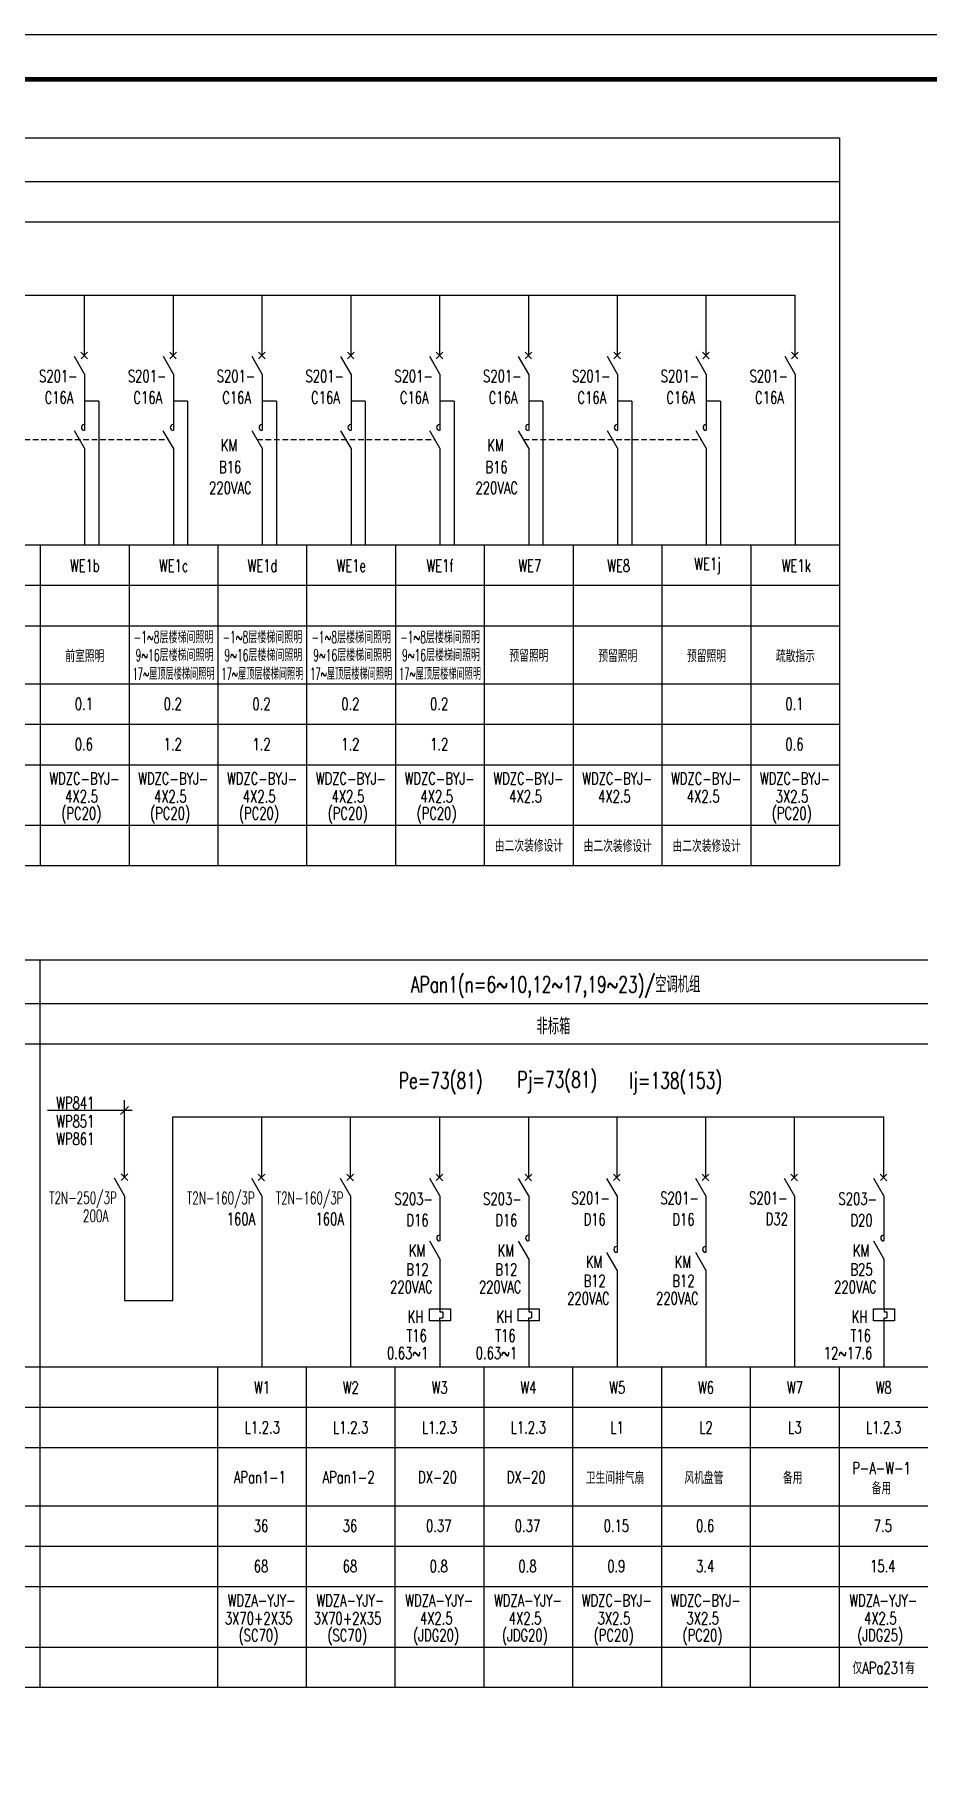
# Model space of a CAD drawing. Extents: x 1980812 to 2226895, y -554123 to 281606.
# Drawn here: x 2160465 to 2180374, y 243156 to 281606 of the extents above; entities that cross this region are included whole.
import ezdxf
from ezdxf.enums import TextEntityAlignment as Align

# ---------------------------------------------------------------- set-up
doc = ezdxf.new("R2010")
doc.units = 0
doc.header["$LTSCALE"] = 1000
doc.header["$MEASUREMENT"] = 0
doc.linetypes.add('HIDDEN', pattern=[0.375, 0.25, -0.125])
for name, color, linetype in [('DQ1', 1, 'Continuous'), ('DQ2', 2, 'Continuous'), ('DQ7', 7, 'Continuous'), ('TK', 1, 'Continuous')]:
    doc.layers.add(name, color=color, linetype=linetype)
doc.styles.add('D8', font='txtw.shx', dxfattribs={"width": 0.7, "bigfont": 'hztxtw.shx'})

# ---------------------------------------------------------------- blocks, each defined once
blk = doc.blocks.new('tu kuang A1 A')
at = {"layer": 'TK'}
blk.add_lwpolyline([(0, 59400), (84100, 59400), (84100, 0), (0, 0)], close=True, dxfattribs=at)
at = {"layer": 'TK', "const_width": 100}
blk.add_lwpolyline([(83100, 1000), (83100, 58400), (2500, 58400), (2500, 1000)], close=True, dxfattribs=at)

msp = doc.modelspace()

# ---------------------------------------------------------------- linework, layer by layer
at = {"layer": 'DQ1'}
for p, q in [((2130253.3, 279302.6), (2178413.2, 279302.6)), ((2178413.2, 279302.6), (2178413.2, 263086)), ((2161583.2, 274037.9), (2161358.2, 274427.7)), ((2161501, 274524.2), (2161646.6, 274376.4)), ((2161502.3, 274380), (2161650.1, 274525.5)), ((2163563.2, 274037.9), (2163338.2, 274427.7)), ((2163481, 274524.2), (2163626.6, 274376.4)), ((2163482.3, 274380), (2163630.1, 274525.5)), ((2165543.2, 274037.9), (2165318.2, 274427.7)), ((2165461, 274524.2), (2165606.6, 274376.4)), ((2165462.3, 274380), (2165610.1, 274525.5)), ((2167523.2, 274037.9), (2167298.2, 274427.7)), ((2167441, 274524.2), (2167586.6, 274376.4)), ((2167442.3, 274380), (2167590.1, 274525.5)), ((2169503.2, 274037.9), (2169278.2, 274427.7)), ((2169421, 274524.2), (2169566.6, 274376.4)), ((2169422.3, 274380), (2169570.1, 274525.5)), ((2171483.2, 274037.9), (2171258.2, 274427.7)), ((2171401, 274524.2), (2171546.6, 274376.4)), ((2171402.3, 274380), (2171550.1, 274525.5)), ((2173463.2, 274037.9), (2173238.2, 274427.7)), ((2173381, 274524.2), (2173526.6, 274376.4)), ((2173382.3, 274380), (2173530.1, 274525.5)), ((2175443.2, 274037.9), (2175218.2, 274427.7)), ((2175361, 274524.2), (2175506.6, 274376.4)), ((2175362.3, 274380), (2175510.1, 274525.5)), ((2177423.2, 274037.9), (2177198.2, 274427.7)), ((2177341.1, 274524.2), (2177486.6, 274376.4)), ((2177342.3, 274380), (2177490.1, 274525.5)), ((2161583.2, 272383.7), (2161357.7, 272774.2)), ((2163563.2, 272383.7), (2163337.7, 272774.2)), ((2165543.2, 272383.7), (2165317.7, 272774.2)), ((2167523.2, 272383.7), (2167297.7, 272774.2)), ((2169503.2, 272383.7), (2169277.7, 272774.2)), ((2171483.2, 272383.7), (2171257.7, 272774.2)), ((2173463.2, 272383.7), (2173237.7, 272774.2)), ((2175443.2, 272383.7), (2175217.7, 272774.2)), ((2130253.3, 263086), (2178413.2, 263086)), ((2130242.7, 260982.8), (2160582.5, 260982.8)), ((2160582.5, 260982.8), (2180382.5, 260982.8)), ((2162472.5, 255720.7), (2162247.5, 256110.4)), ((2162399.8, 256207), (2162545.3, 256059.2)), ((2162401, 256062.7), (2162548.9, 256208.2)), ((2165532.5, 255718.1), (2165307.5, 256107.9)), ((2165450.4, 256204.4), (2165596, 256056.6)), ((2165451.7, 256060.2), (2165599.5, 256205.7)), ((2167512.5, 255718.1), (2167287.5, 256107.9)), ((2167430.4, 256204.4), (2167576, 256056.6)), ((2167431.7, 256060.2), (2167579.5, 256205.7)), ((2169504.2, 255718.1), (2169279.2, 256107.9)), ((2169422.1, 256204.4), (2169567.7, 256056.6)), ((2169423.4, 256060.2), (2169571.2, 256205.7)), ((2171484.2, 255718.1), (2171259.2, 256107.9)), ((2171402.1, 256204.4), (2171547.7, 256056.6)), ((2171403.4, 256060.2), (2171551.2, 256205.7)), ((2173452.5, 255718.1), (2173227.5, 256107.9)), ((2173370.4, 256204.4), (2173516, 256056.6)), ((2173371.7, 256060.2), (2173519.5, 256205.7)), ((2175432.5, 255718.1), (2175207.5, 256107.9)), ((2175350.4, 256204.4), (2175496, 256056.6)), ((2175351.7, 256060.2), (2175499.5, 256205.7)), ((2177412.5, 255718.1), (2177187.5, 256107.9)), ((2177330.4, 256204.4), (2177476, 256056.6)), ((2177331.7, 256060.2), (2177479.5, 256205.7)), ((2179404.2, 255718.1), (2179179.2, 256107.9)), ((2179322.1, 256204.4), (2179467.7, 256056.6)), ((2179323.4, 256060.2), (2179471.2, 256205.7)), ((2169504.2, 254317.5), (2169279.2, 254707.2)), ((2171484.2, 254317.5), (2171259.2, 254707.2)), ((2179404.2, 254317.5), (2179179.2, 254707.2)), ((2173452.5, 254063.9), (2173227.1, 254454.4)), ((2175432.5, 254063.9), (2175207.1, 254454.4)), ((2169271.9, 253200.8), (2169738, 253200.8)), ((2169271.9, 252930.8), (2169271.9, 253200.8)), ((2169504.6, 253200.8), (2169504.6, 253132.1)), ((2169504.6, 253132.1), (2169569.2, 253132.1)), ((2169504.6, 253002.9), (2169569.2, 253002.9)), ((2169504.6, 252922.1), (2169504.6, 253002.9)), ((2169569.2, 253132.1), (2169569.2, 253002.9)), ((2169569.2, 253072.9), (2169569.2, 253072.9)), ((2169738, 253200.8), (2169738, 252930.8)), ((2171251.9, 253200.8), (2171718, 253200.8)), ((2171251.9, 252930.8), (2171251.9, 253200.8)), ((2171484.6, 253200.8), (2171484.6, 253132.1)), ((2171484.6, 253132.1), (2171549.2, 253132.1)), ((2171484.6, 253002.9), (2171549.2, 253002.9)), ((2171484.6, 252922.1), (2171484.6, 253002.9)), ((2171549.2, 253132.1), (2171549.2, 253002.9)), ((2171549.2, 253072.9), (2171549.2, 253072.9)), ((2171718, 253200.8), (2171718, 252930.8)), ((2179171.9, 253200.8), (2179638, 253200.8)), ((2179171.9, 252930.8), (2179171.9, 253200.8)), ((2179404.6, 253200.8), (2179404.6, 253132.1)), ((2179404.6, 253132.1), (2179469.2, 253132.1)), ((2179404.6, 253002.9), (2179469.2, 253002.9)), ((2179404.6, 252922.1), (2179404.6, 253002.9)), ((2179469.2, 253132.1), (2179469.2, 253002.9)), ((2179469.2, 253072.9), (2179469.2, 253072.9)), ((2179638, 253200.8), (2179638, 252930.8)), ((2169738, 252930.8), (2169271.9, 252930.8)), ((2171718, 252930.8), (2171251.9, 252930.8)), ((2179638, 252930.8), (2179171.9, 252930.8)), ((2130242.7, 244766.2), (2160582.5, 244766.2)), ((2160582.5, 244766.2), (2180382.5, 244766.2))]:
    msp.add_line(p, q, dxfattribs=at)
for centre, radius in [((2161576, 272846.2), 65.1), ((2163556, 272846.2), 65.1), ((2165536, 272846.2), 65.1), ((2167516, 272846.2), 65.1), ((2169496, 272846.2), 65.1), ((2171476, 272846.2), 65.1), ((2173456, 272846.2), 65.1), ((2175436, 272846.2), 65.1), ((2169497.1, 254779.1), 65), ((2171477.1, 254779.1), 65), ((2173445.4, 254526.4), 65.1), ((2175425.4, 254526.4), 65.1), ((2179397.1, 254779.1), 65)]:
    msp.add_arc(centre, radius, 90, 270, dxfattribs=at)
at = {"layer": 'DQ2'}
for p, q in [((2157678.5, 275799.1), (2177423.2, 275799.1)), ((2161583.2, 274450.4), (2161583.2, 275799.1)), ((2163563.2, 274450.4), (2163563.2, 275799.1)), ((2165543.2, 274450.4), (2165543.2, 275799.1)), ((2167523.2, 274450.4), (2167523.2, 275799.1)), ((2169503.2, 274450.4), (2169503.2, 275799.1)), ((2171483.2, 274450.4), (2171483.2, 275799.1)), ((2173463.2, 274450.4), (2173463.2, 275799.1)), ((2175443.2, 274450.4), (2175443.2, 275799.1)), ((2177423.2, 274450.4), (2177423.2, 275799.1)), ((2161583.2, 274037.9), (2161583.2, 272776.6)), ((2163563.2, 274037.9), (2163563.2, 272776.6)), ((2165543.2, 274037.9), (2165543.2, 272776.6)), ((2167523.2, 274037.9), (2167523.2, 272776.6)), ((2169503.2, 274037.9), (2169503.2, 272776.6)), ((2171483.2, 274037.9), (2171483.2, 272776.6)), ((2173463.2, 274037.9), (2173463.2, 272776.6)), ((2175443.2, 274037.9), (2175443.2, 272776.6)), ((2177423.2, 274037.9), (2177423.2, 270228)), ((2161899.5, 273434.9), (2161583.2, 273434.9)), ((2161899.5, 273434.9), (2161899.5, 270228)), ((2163879.5, 273434.9), (2163563.2, 273434.9)), ((2163879.5, 273434.9), (2163879.5, 270228)), ((2165859.5, 273434.9), (2165543.2, 273434.9)), ((2165859.5, 273434.9), (2165859.5, 270228)), ((2167839.5, 273434.9), (2167523.2, 273434.9)), ((2167839.5, 273434.9), (2167839.5, 270228)), ((2169819.5, 273434.9), (2169503.2, 273434.9)), ((2169819.5, 273434.9), (2169819.5, 270228)), ((2171799.5, 273434.9), (2171483.2, 273434.9)), ((2171799.5, 273434.9), (2171799.5, 270228)), ((2173779.5, 273434.9), (2173463.2, 273434.9)), ((2173779.5, 273434.9), (2173779.5, 270228)), ((2175759.5, 273434.9), (2175443.2, 273434.9)), ((2175759.5, 273434.9), (2175759.5, 270228)), ((2161583.2, 272383.7), (2161583.2, 270228)), ((2163563.2, 272383.7), (2163563.2, 270228)), ((2165543.2, 272383.7), (2165543.2, 270228)), ((2167523.2, 272383.7), (2167523.2, 270228)), ((2169503.2, 272383.7), (2169503.2, 270228)), ((2171483.2, 272383.7), (2171483.2, 270228)), ((2173463.2, 272383.7), (2173463.2, 270228)), ((2175443.2, 272383.7), (2175443.2, 270228)), ((2162472.5, 256134.9), (2162472.5, 257853.5)), ((2163552.5, 257479.3), (2179404.2, 257479.3)), ((2163552.5, 253386.6), (2163552.5, 257479.3)), ((2165532.5, 256130.6), (2165532.5, 257479.3)), ((2167512.5, 256130.6), (2167512.5, 257479.3)), ((2169504.2, 256130.6), (2169504.2, 257479.3)), ((2171484.2, 256130.6), (2171484.2, 257479.3)), ((2173452.5, 256130.6), (2173452.5, 257479.3)), ((2175432.5, 256130.6), (2175432.5, 257479.3)), ((2177412.5, 256130.6), (2177412.5, 257479.3)), ((2179404.2, 256130.6), (2179404.2, 257479.3)), ((2162472.5, 255720.7), (2162472.5, 253384.1)), ((2165532.5, 255718.1), (2165532.5, 251908.2)), ((2167512.5, 255718.1), (2167512.5, 251908.2)), ((2169504.2, 255718.1), (2169504.2, 254714.1)), ((2171484.2, 255718.1), (2171484.2, 254714.1)), ((2173452.5, 255718.1), (2173452.5, 254456.8)), ((2175432.5, 255718.1), (2175432.5, 254456.8)), ((2177412.5, 255718.1), (2177412.5, 251908.2)), ((2179404.2, 255718.1), (2179404.2, 254714.1)), ((2169504.2, 254317.5), (2169504.2, 253200.8)), ((2171484.2, 254317.5), (2171484.2, 253200.8)), ((2179404.2, 254317.5), (2179404.2, 253200.8)), ((2173452.5, 254063.9), (2173452.5, 251908.2)), ((2175432.5, 254063.9), (2175432.5, 251908.2)), ((2162472.5, 253384.1), (2163552.9, 253384.1)), ((2169504.2, 252930.8), (2169504.2, 251908.2)), ((2171484.2, 252930.8), (2171484.2, 251908.2)), ((2179404.2, 252930.8), (2179404.2, 251908.2))]:
    msp.add_line(p, q, dxfattribs=at)
at = {"layer": 'DQ7'}
for p, q in [((2130253.3, 278328), (2178413.2, 278328)), ((2130253.3, 277428), (2178413.2, 277428)), ((2130253.3, 270228), (2178413.2, 270228)), ((2160593.2, 270228), (2160593.2, 263086)), ((2162573.2, 270228), (2162573.2, 263086)), ((2164553.2, 270228), (2164553.2, 263086)), ((2166533.2, 270228), (2166533.2, 263086)), ((2168513.2, 270228), (2168513.2, 263086)), ((2170493.2, 270228), (2170493.2, 263086)), ((2172473.2, 270228), (2172473.2, 263086)), ((2174453.2, 270228), (2174453.2, 263086)), ((2176433.2, 270228), (2176433.2, 263086)), ((2130253.3, 269328), (2178413.2, 269328)), ((2130253.3, 268428), (2178413.2, 268428)), ((2130253.3, 267130.1), (2178413.2, 267130.1)), ((2130253.3, 266230.1), (2178413.2, 266230.1)), ((2130253.3, 265330.1), (2178413.2, 265330.1)), ((2130253.3, 263980.1), (2178413.2, 263980.1)), ((2160582.5, 260982.8), (2160582.5, 244766.2)), ((2160582.5, 260982.8), (2160582.5, 244766.2)), ((2130242.7, 260008.2), (2160582.5, 260008.2)), ((2160582.5, 260008.2), (2180382.5, 260008.2)), ((2130242.7, 259108.2), (2160582.5, 259108.2)), ((2160582.5, 259108.2), (2180382.5, 259108.2)), ((2162641.1, 257622.4), (2160752.6, 257622.4)), ((2130242.7, 251908.2), (2160582.5, 251908.2)), ((2160582.5, 251908.2), (2180382.5, 251908.2)), ((2164542.5, 251908.2), (2164542.5, 244766.2)), ((2166522.5, 251908.2), (2166522.5, 244766.2)), ((2168502.5, 251908.2), (2168502.5, 244766.2)), ((2170482.5, 251908.2), (2170482.5, 244766.2)), ((2172462.5, 251908.2), (2172462.5, 244766.2)), ((2174442.5, 251908.2), (2174442.5, 244766.2)), ((2176422.5, 251908.2), (2176422.5, 244766.2)), ((2178402.5, 251908.2), (2178402.5, 244766.2)), ((2130242.7, 251008.2), (2160582.5, 251008.2)), ((2160582.5, 251008.2), (2180382.5, 251008.2)), ((2130242.7, 250108.2), (2160582.5, 250108.2)), ((2160582.5, 250108.2), (2180382.5, 250108.2)), ((2130242.7, 248810.3), (2160582.5, 248810.3)), ((2160582.5, 248810.3), (2180382.5, 248810.3)), ((2130242.7, 247910.3), (2160582.5, 247910.3)), ((2160582.5, 247910.3), (2180382.5, 247910.3)), ((2130242.7, 247010.3), (2160582.5, 247010.3)), ((2160582.5, 247010.3), (2180382.5, 247010.3)), ((2130242.7, 245660.3), (2160582.5, 245660.3)), ((2160582.5, 245660.3), (2180382.5, 245660.3))]:
    msp.add_line(p, q, dxfattribs=at)
at = {"layer": 'DQ7', "linetype": 'HIDDEN', "ltscale": 0.5}
for p, q in [((2159490.4, 272578.9), (2163450.4, 272578.9)), ((2165430.4, 272578.9), (2169390.4, 272578.9)), ((2171370.4, 272578.9), (2175330.4, 272578.9))]:
    msp.add_line(p, q, dxfattribs=at)
at = {"layer": 'DQ7', "color": 7}
msp.add_line((2162382.5, 257532.4), (2162562.5, 257712.4), dxfattribs=at)

# ---------------------------------------------------------------- block references
at = {"layer": 'DQ2'}
msp.add_blockref('tu kuang A1 A', (2124322.8, 222205.6), dxfattribs=at)

# ---------------------------------------------------------------- texts
at = {"layer": 'DQ7', "style": 'D8'}
for s, height, width, p in [('S201-', 270, 0.7, (2161426, 273856)), ('S201-', 270, 0.7, (2163406, 273856)), ('S201-', 270, 0.7, (2165386, 273856)), ('S201-', 270, 0.7, (2167366, 273856)), ('S201-', 270, 0.7, (2169346, 273856)), ('S201-', 270, 0.7, (2171326, 273856)), ('S201-', 270, 0.7, (2173306, 273856)), ('S201-', 270, 0.7, (2175286, 273856)), ('S201-', 270, 0.7, (2177266, 273856)), ('C16A', 270, 0.7, (2161330.9, 273378.3)), ('C16A', 270, 0.7, (2163310.9, 273378.3)), ('C16A', 270, 0.7, (2165290.9, 273378.3)), ('C16A', 270, 0.7, (2167270.9, 273378.3)), ('C16A', 270, 0.7, (2169250.9, 273378.3)), ('C16A', 270, 0.7, (2171230.9, 273378.3)), ('C16A', 270, 0.7, (2173210.9, 273378.3)), ('C16A', 270, 0.7, (2175190.9, 273378.3)), ('C16A', 270, 0.7, (2177170.9, 273378.3)), ('220VAC', 270, 0.7, (2165305.5, 271365.6)), ('220VAC', 270, 0.7, (2171245.5, 271365.6)), ('T2N-250/3P', 270, 0.63, (2162302.4, 255541.3)), ('T2N-160/3P', 270, 0.63, (2165375.4, 255536.2)), ('T2N-160/3P', 270, 0.63, (2167355.4, 255536.2)), ('S203-', 270, 0.7, (2169347.1, 255518.7)), ('S203-', 270, 0.7, (2171327.1, 255518.7)), ('S201-', 270, 0.7, (2173295.4, 255536.2)), ('S201-', 270, 0.7, (2175275.4, 255536.2)), ('S201-', 270.01, 0.7, (2177255.4, 255536.2)), ('S203-', 270, 0.7, (2179247.1, 255518.7)), ('200A', 270, 0.63, (2162113.1, 255137.8)), ('160A', 270, 0.7, (2165382.7, 255069.7)), ('160A', 270, 0.7, (2167362.7, 255069.7)), ('D16', 270, 0.7, (2169251.9, 255041)), ('D16', 270, 0.7, (2171231.9, 255041)), ('D16', 270, 0.7, (2173200.2, 255058.5)), ('D16', 270, 0.7, (2175180.2, 255058.5)), ('D32', 270, 0.7, (2177262.7, 255069.7)), ('D20', 270, 0.7, (2179151.9, 255041)), ('KM', 270, 0.7, (2169174.8, 254366.1)), ('KM', 270, 0.7, (2171154.8, 254366.1)), ('KM', 270, 0.7, (2179074.8, 254366.1)), ('B12', 270, 0.7, (2169251.9, 253943)), ('B12', 270, 0.7, (2171231.9, 253943)), ('KM', 270, 0.7, (2173123.1, 254112.6)), ('KM', 270, 0.7, (2175103.1, 254112.6)), ('B25', 270, 0.7, (2179151.9, 253943)), ('220VAC', 270, 0.7, (2169341.5, 253554.2)), ('220VAC', 270, 0.7, (2171321.5, 253554.2)), ('B12', 270, 0.7, (2173200.2, 253689.4)), ('B12', 270, 0.7, (2175180.2, 253689.4)), ('220VAC', 270, 0.7, (2179241.5, 253554.2)), ('220VAC', 270, 0.7, (2173289.8, 253300.6)), ('220VAC', 270, 0.7, (2175269.8, 253300.6)), ('KH', 270, 0.7, (2169134.7, 252891.9)), ('KH', 270, 0.7, (2171114.7, 252891.9)), ('KH', 270, 0.7, (2179034.7, 252891.9)), ('T16', 270, 0.7, (2169211.8, 252468.8)), ('T16', 270, 0.7, (2171191.8, 252468.8)), ('T16', 270, 0.7, (2179111.8, 252468.8)), ('0.63~1', 270, 0.7, (2169246.1, 252080)), ('0.63~1', 270, 0.7, (2171226.1, 252080)), ('12~17.6', 270, 0.7, (2179146.1, 252080))]:
    msp.add_text(s, height=height, dxfattribs=dict(at, width=width)).set_placement(p, align=Align.RIGHT)
at = {"layer": 'DQ7', "style": 'D8', "width": 0.7}
for s, height, p in [('KM', 270, (2164619.4, 272315.4)), ('KM', 270, (2170559.4, 272315.4)), ('B16', 270, (2164579.7, 271827.1)), ('B16', 270, (2170519.7, 271827.1)), ('Pe=73(81)', 360, (2168589.2, 258109.5)), ('Pj=73(81)', 360, (2171230, 258133.2)), ('Ij=138(153)', 360, (2173723.7, 258109.5)), ('WP841', 270, (2160949.4, 257653)), ('WP851', 270, (2160949.4, 257244.7)), ('WP861', 270, (2160949.4, 256853.1))]:
    msp.add_text(s, height=height, dxfattribs=at).set_placement(p)
at = {"layer": 'DQ7', "style": 'D8'}
for s, width, p in [('WE1j', 0.7, (2175468.8, 269766.5)), ('WE1b', 0.7, (2161587.9, 269766.5)), ('WE1c', 0.7, (2163567.9, 269766.5)), ('WE1d', 0.7, (2165547.9, 269766.5)), ('WE1e', 0.7, (2167527.9, 269766.5)), ('WE1f', 0.7, (2169507.9, 269766.5)), ('WE7', 0.7, (2171508.8, 269766.5)), ('WE8', 0.7, (2173488.8, 269766.5)), ('WE1k', 0.7, (2177448.8, 269766.5)), ('-1~8\\M+5B2E3\\M+5C2A5\\M+5CCDD\\M+5BCE4\\M+5D5D5\\M+5C3F7', 0.55, (2163566.6, 268185.1)), ('-1~8\\M+5B2E3\\M+5C2A5\\M+5CCDD\\M+5BCE4\\M+5D5D5\\M+5C3F7', 0.55, (2165546.6, 268185.1)), ('-1~8\\M+5B2E3\\M+5C2A5\\M+5CCDD\\M+5BCE4\\M+5D5D5\\M+5C3F7', 0.55, (2167526.6, 268185.1)), ('-1~8\\M+5B2E3\\M+5C2A5\\M+5CCDD\\M+5BCE4\\M+5D5D5\\M+5C3F7', 0.55, (2169506.6, 268185.1)), ('\\M+5C7B0\\M+5CAD2\\M+5D5D5\\M+5C3F7', 0.7, (2161586.6, 267767)), ('9~16\\M+5B2E3\\M+5C2A5\\M+5CCDD\\M+5BCE4\\M+5D5D5\\M+5C3F7', 0.55, (2163588.6, 267785.5)), ('9~16\\M+5B2E3\\M+5C2A5\\M+5CCDD\\M+5BCE4\\M+5D5D5\\M+5C3F7', 0.55, (2165568.6, 267785.5)), ('9~16\\M+5B2E3\\M+5C2A5\\M+5CCDD\\M+5BCE4\\M+5D5D5\\M+5C3F7', 0.55, (2167548.6, 267785.5)), ('9~16\\M+5B2E3\\M+5C2A5\\M+5CCDD\\M+5BCE4\\M+5D5D5\\M+5C3F7', 0.55, (2169528.6, 267785.5)), ('\\M+5D4A4\\M+5C1F4\\M+5D5D5\\M+5C3F7', 0.7, (2171488.9, 267770.7)), ('\\M+5D4A4\\M+5C1F4\\M+5D5D5\\M+5C3F7', 0.7, (2173468.9, 267765.5)), ('\\M+5D4A4\\M+5C1F4\\M+5D5D5\\M+5C3F7', 0.7, (2175448.9, 267765.5)), ('\\M+5CAE8\\M+5C9A2\\M+5D6B8\\M+5CABE', 0.7, (2177428.9, 267765.5)), ('17~\\M+5CEDD\\M+5B6A5\\M+5B2E3\\M+5C2A5\\M+5CCDD\\M+5BCE4\\M+5D5D5\\M+5C3F7', 0.5, (2163566.6, 267370.1)), ('17~\\M+5CEDD\\M+5B6A5\\M+5B2E3\\M+5C2A5\\M+5CCDD\\M+5BCE4\\M+5D5D5\\M+5C3F7', 0.5, (2165546.6, 267370.1)), ('17~\\M+5CEDD\\M+5B6A5\\M+5B2E3\\M+5C2A5\\M+5CCDD\\M+5BCE4\\M+5D5D5\\M+5C3F7', 0.5, (2167526.6, 267370.1)), ('17~\\M+5CEDD\\M+5B6A5\\M+5B2E3\\M+5C2A5\\M+5CCDD\\M+5BCE4\\M+5D5D5\\M+5C3F7', 0.5, (2169506.6, 267370.1)), ('0.1', 0.7, (2161567.6, 266685.1)), ('0.2', 0.7, (2163547.6, 266685.1)), ('0.2', 0.7, (2165527.6, 266685.1)), ('0.2', 0.7, (2167507.6, 266685.1)), ('0.2', 0.7, (2169487.6, 266685.1)), ('0.1', 0.7, (2177407.6, 266685.1)), ('0.6', 0.7, (2161567.6, 265785.1)), ('1.2', 0.7, (2163547.6, 265785.1)), ('1.2', 0.7, (2165527.6, 265785.1)), ('1.2', 0.7, (2167507.6, 265785.1)), ('1.2', 0.7, (2169487.6, 265785.1)), ('0.6', 0.7, (2177407.6, 265785.1)), ('WDZC-BYJ-', 0.7, (2161578.8, 265022.1)), ('WDZC-BYJ-', 0.7, (2163558.8, 265022.1)), ('WDZC-BYJ-', 0.7, (2165538.8, 265022.1)), ('WDZC-BYJ-', 0.7, (2167518.8, 265022.1)), ('WDZC-BYJ-', 0.7, (2169498.8, 265022.1)), ('WDZC-BYJ-', 0.7, (2171478.8, 265022.1)), ('WDZC-BYJ-', 0.7, (2173458.8, 265022.1)), ('WDZC-BYJ-', 0.7, (2175438.8, 265022.1)), ('WDZC-BYJ-', 0.7, (2177418.8, 265022.1)), ('4X2.5', 0.7, (2161513.7, 264623.5)), ('4X2.5', 0.7, (2163493.7, 264623.5)), ('4X2.5', 0.7, (2165473.7, 264623.5)), ('4X2.5', 0.7, (2167453.7, 264623.5)), ('4X2.5', 0.7, (2169433.7, 264623.5)), ('4X2.5', 0.7, (2171413.7, 264623.5)), ('4X2.5', 0.7, (2173393.7, 264623.5)), ('4X2.5', 0.7, (2175373.7, 264623.5)), ('3X2.5', 0.7, (2177353.7, 264623.5)), ('(PC20)', 0.7, (2161508.1, 264226.9)), ('(PC20)', 0.7, (2163488.1, 264226.9)), ('(PC20)', 0.7, (2165468.1, 264226.9)), ('(PC20)', 0.7, (2167448.1, 264226.9)), ('(PC20)', 0.7, (2169428.1, 264226.9)), ('(PC20)', 0.7, (2177348.1, 264226.9)), ('\\M+5D3C9\\M+5B6FE\\M+5B4CE\\M+5D7B0\\M+5D0DE\\M+5C9E8\\M+5BCC6', 0.7, (2171488.9, 263536.1)), ('\\M+5D3C9\\M+5B6FE\\M+5B4CE\\M+5D7B0\\M+5D0DE\\M+5C9E8\\M+5BCC6', 0.7, (2173468.9, 263530.9)), ('\\M+5D3C9\\M+5B6FE\\M+5B4CE\\M+5D7B0\\M+5D0DE\\M+5C9E8\\M+5BCC6', 0.7, (2175448.9, 263530.9)), ('W1', 0.7, (2165537.3, 251446.7)), ('W2', 0.7, (2167517.3, 251446.7)), ('W3', 0.7, (2169497.3, 251446.7)), ('W4', 0.7, (2171477.3, 251446.7)), ('W5', 0.7, (2173457.3, 251446.7)), ('W6', 0.7, (2175437.3, 251446.7)), ('W7', 0.7, (2177417.3, 251446.7)), ('W8', 0.7, (2179397.3, 251446.7)), ('L1.2.3', 0.7, (2165545, 250558.6)), ('L1.2.3', 0.7, (2167515.7, 250558.6)), ('L1.2.3', 0.7, (2169495.7, 250558.6)), ('L1.2.3', 0.7, (2171475.7, 250558.6)), ('L1', 0.7, (2173455.7, 250558.6)), ('L2', 0.7, (2175435.7, 250558.6)), ('L3', 0.7, (2177415.7, 250558.6)), ('L1.2.3', 0.7, (2179395.7, 250558.6)), ('APan1-1', 0.7, (2165488.4, 249447.8)), ('APan1-2', 0.7, (2167468.4, 249447.8)), ('DX-20', 0.7, (2169448.4, 249447.8)), ('DX-20', 0.7, (2171428.4, 249447.8)), ('\\M+5CEC0\\M+5C9FA\\M+5BCE4\\M+5C5C5\\M+5C6F8\\M+5C9C8', 0.7, (2173408.4, 249447.8)), ('\\M+5B7E7\\M+5BBFA\\M+5C5CC\\M+5B9DC', 0.7, (2175388.4, 249447.8)), ('\\M+5B1B8\\M+5D3C3', 0.7, (2177368.4, 249447.8)), ('P-A-W-1', 0.7, (2179348.4, 249651.2)), ('\\M+5B1B8\\M+5D3C3', 0.7, (2179348.4, 249215.6)), ('36', 0.7, (2165517, 248365.3)), ('36', 0.7, (2167497, 248365.3)), ('0.37', 0.7, (2169477, 248365.3)), ('0.37', 0.7, (2171457, 248365.3)), ('0.15', 0.7, (2173437, 248365.3)), ('0.6', 0.7, (2175417, 248365.3)), ('7.5', 0.7, (2179377, 248365.3)), ('68', 0.7, (2165517, 247465.3)), ('68', 0.7, (2167497, 247465.3)), ('0.8', 0.7, (2169477, 247465.3)), ('0.8', 0.7, (2171457, 247465.3)), ('0.9', 0.7, (2173437, 247465.3)), ('3.4', 0.7, (2175417, 247465.3)), ('15.4', 0.7, (2179377, 247465.3)), ('WDZA-YJY-', 0.7, (2165528.2, 246702.3)), ('WDZA-YJY-', 0.7, (2167508.2, 246702.3)), ('WDZA-YJY-', 0.7, (2169488.2, 246702.3)), ('WDZA-YJY-', 0.7, (2171468.2, 246702.3)), ('WDZC-BYJ-', 0.7, (2173448.2, 246702.3)), ('WDZC-BYJ-', 0.7, (2175428.2, 246702.3)), ('WDZA-YJY-', 0.7, (2179388.2, 246702.3)), ('3X70+2X35', 0.7, (2165463, 246303.7)), ('(SC70)', 0.7, (2165457.4, 245907.1)), ('3X70+2X35', 0.7, (2167443, 246303.7)), ('(SC70)', 0.7, (2167437.4, 245907.1)), ('(JDG20)', 0.7, (2169417.4, 245907.1)), ('4X2.5', 0.7, (2169423, 246303.7)), ('(JDG20)', 0.7, (2171397.4, 245907.1)), ('4X2.5', 0.7, (2171403, 246303.7)), ('(PC20)', 0.7, (2173377.4, 245907.1)), ('3X2.5', 0.7, (2173383, 246303.7)), ('(PC20)', 0.7, (2175357.4, 245907.1)), ('3X2.5', 0.7, (2175363, 246303.7)), ('(JDG25)', 0.7, (2179317.4, 245907.1)), ('4X2.5', 0.7, (2179323, 246303.7)), ('\\M+5BDF6APa231\\M+5D3D0', 0.7, (2179398.3, 245211.1))]:
    msp.add_text(s, height=270, dxfattribs=dict(at, width=width)).set_placement(p, align=Align.MIDDLE)
at = {"layer": 'DQ7', "style": 'D8', "width": 0.7}
for s, p in [('APan1(n=6~10,12~17,19~23)/\\M+5BFD5\\M+5B5F7\\M+5BBFA\\M+5D7E9', (2172083.7, 260431.7)), ('\\M+5B7C7\\M+5B1EA\\M+5CFE4', (2172035.4, 259498.4))]:
    msp.add_text(s, height=360, dxfattribs=at).set_placement(p, align=Align.MIDDLE_CENTER)

doc.saveas('drawing.dxf')
